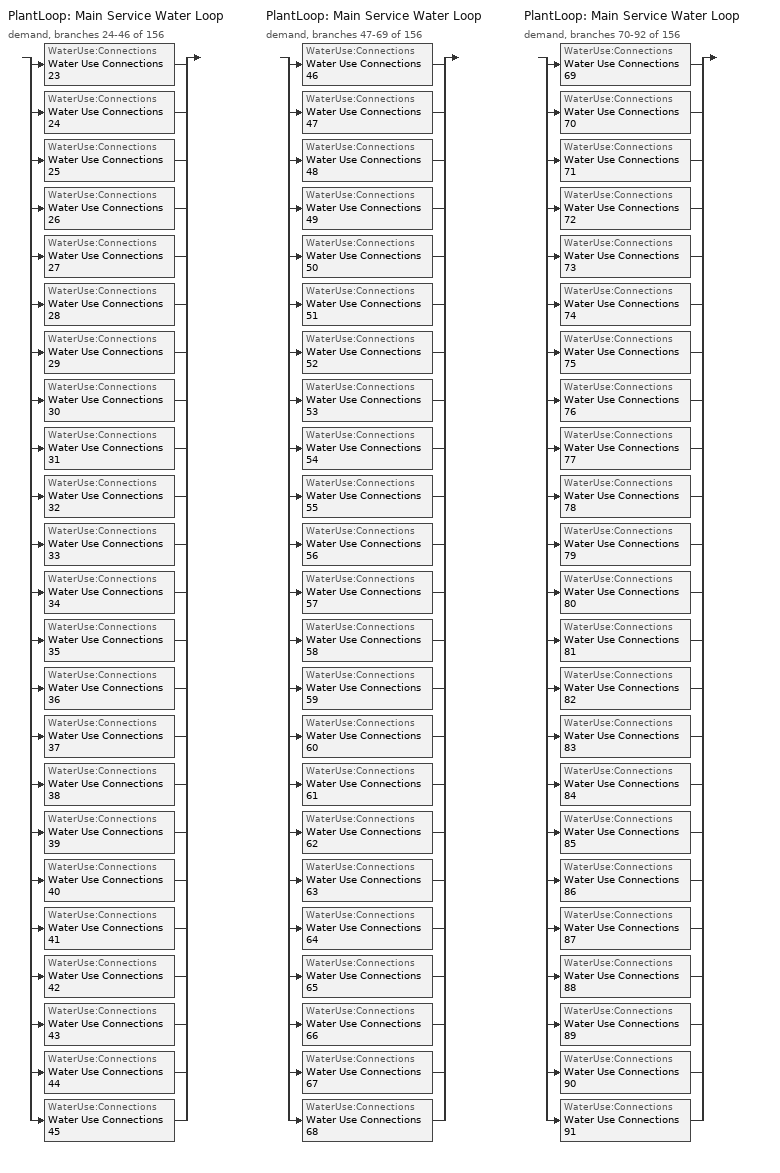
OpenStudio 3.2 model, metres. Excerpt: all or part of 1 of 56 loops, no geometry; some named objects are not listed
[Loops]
PlantLoop 'Main Service Water Loop'
 demand, branches 24-46 of 156: split
  | WaterUse:Connections 'Water Use Connections 23'
  | WaterUse:Connections 'Water Use Connections 24'
  | WaterUse:Connections 'Water Use Connections 25'
  | WaterUse:Connections 'Water Use Connections 26'
  | WaterUse:Connections 'Water Use Connections 27'
  | WaterUse:Connections 'Water Use Connections 28'
  | WaterUse:Connections 'Water Use Connections 29'
  | WaterUse:Connections 'Water Use Connections 30'
  | WaterUse:Connections 'Water Use Connections 31'
  | WaterUse:Connections 'Water Use Connections 32'
  | WaterUse:Connections 'Water Use Connections 33'
  | WaterUse:Connections 'Water Use Connections 34'
  | WaterUse:Connections 'Water Use Connections 35'
  | WaterUse:Connections 'Water Use Connections 36'
  | WaterUse:Connections 'Water Use Connections 37'
  | WaterUse:Connections 'Water Use Connections 38'
  | WaterUse:Connections 'Water Use Connections 39'
  | WaterUse:Connections 'Water Use Connections 40'
  | WaterUse:Connections 'Water Use Connections 41'
  | WaterUse:Connections 'Water Use Connections 42'
  | WaterUse:Connections 'Water Use Connections 43'
  | WaterUse:Connections 'Water Use Connections 44'
  | WaterUse:Connections 'Water Use Connections 45'
PlantLoop 'Main Service Water Loop'
 demand, branches 47-69 of 156: split
  | WaterUse:Connections 'Water Use Connections 46'
  | WaterUse:Connections 'Water Use Connections 47'
  | WaterUse:Connections 'Water Use Connections 48'
  | WaterUse:Connections 'Water Use Connections 49'
  | WaterUse:Connections 'Water Use Connections 50'
  | WaterUse:Connections 'Water Use Connections 51'
  | WaterUse:Connections 'Water Use Connections 52'
  | WaterUse:Connections 'Water Use Connections 53'
  | WaterUse:Connections 'Water Use Connections 54'
  | WaterUse:Connections 'Water Use Connections 55'
  | WaterUse:Connections 'Water Use Connections 56'
  | WaterUse:Connections 'Water Use Connections 57'
  | WaterUse:Connections 'Water Use Connections 58'
  | WaterUse:Connections 'Water Use Connections 59'
  | WaterUse:Connections 'Water Use Connections 60'
  | WaterUse:Connections 'Water Use Connections 61'
  | WaterUse:Connections 'Water Use Connections 62'
  | WaterUse:Connections 'Water Use Connections 63'
  | WaterUse:Connections 'Water Use Connections 64'
  | WaterUse:Connections 'Water Use Connections 65'
  | WaterUse:Connections 'Water Use Connections 66'
  | WaterUse:Connections 'Water Use Connections 67'
  | WaterUse:Connections 'Water Use Connections 68'
PlantLoop 'Main Service Water Loop'
 demand, branches 70-92 of 156: split
  | WaterUse:Connections 'Water Use Connections 69'
  | WaterUse:Connections 'Water Use Connections 70'
  | WaterUse:Connections 'Water Use Connections 71'
  | WaterUse:Connections 'Water Use Connections 72'
  | WaterUse:Connections 'Water Use Connections 73'
  | WaterUse:Connections 'Water Use Connections 74'
  | WaterUse:Connections 'Water Use Connections 75'
  | WaterUse:Connections 'Water Use Connections 76'
  | WaterUse:Connections 'Water Use Connections 77'
  | WaterUse:Connections 'Water Use Connections 78'
  | WaterUse:Connections 'Water Use Connections 79'
  | WaterUse:Connections 'Water Use Connections 80'
  | WaterUse:Connections 'Water Use Connections 81'
  | WaterUse:Connections 'Water Use Connections 82'
  | WaterUse:Connections 'Water Use Connections 83'
  | WaterUse:Connections 'Water Use Connections 84'
  | WaterUse:Connections 'Water Use Connections 85'
  | WaterUse:Connections 'Water Use Connections 86'
  | WaterUse:Connections 'Water Use Connections 87'
  | WaterUse:Connections 'Water Use Connections 88'
  | WaterUse:Connections 'Water Use Connections 89'
  | WaterUse:Connections 'Water Use Connections 90'
  | WaterUse:Connections 'Water Use Connections 91'
[WaterUse:Connections] Drain Water Heat Exchanger Type=None; Drain Water Heat Exchanger Destination=Plant
Name | Water Use Equipment Name 1
Water Use Connections 23 | Ic_patroom1_4_flr_2 Service Water Use 0.01gal/min
Water Use Connections 24 | Ic_patroom1_5_flr_2 Service Water Use 0.01gal/min
Water Use Connections 25 | Ic_patroom2_flr_2 Service Water Use 0.01gal/min
Water Use Connections 26 | Ic_patroom3_1_flr_2 Service Water Use 0.01gal/min
Water Use Connections 27 | Ic_patroom3_2_flr_2 Service Water Use 0.01gal/min
Water Use Connections 28 | Ic_patroom3_3_flr_2 Service Water Use 0.01gal/min
Water Use Connections 29 | Ic_patroom3_4_flr_2 Service Water Use 0.01gal/min
Water Use Connections 30 | Ic_patroom3_5_flr_2 Service Water Use 0.01gal/min
Water Use Connections 31 | Ic_patroom3_6_flr_2 Service Water Use 0.01gal/min
Water Use Connections 32 | Kitchen_flr_5 Service Water Use 0.47gal/min
Water Use Connections 33 | Lab_flr_3 Service Water Use 0.2gal/min
Water Use Connections 34 | Lab_flr_4 Service Water Use 0.2gal/min
Water Use Connections 35 | Lobby_records_flr_1 Service Water Use 0.56gal/min
Water Use Connections 36 | Nursestn_lobby_flr_3 Service Water Use 0.17gal/min
Water Use Connections 37 | Nursestn_lobby_flr_4 Service Water Use 0.17gal/min
Water Use Connections 38 | Nursestn_lobby_flr_5 Service Water Use 0.2gal/min
Water Use Connections 39 | Office1_1_flr_1 Service Water Use 0.01gal/min
Water Use Connections 40 | Office1_flr_5 Service Water Use 0.03gal/min
Water Use Connections 41 | Office2_1_flr_5 Service Water Use 0.03gal/min
Water Use Connections 42 | Office2_2_flr_5 Service Water Use 0.03gal/min
Water Use Connections 43 | Office2_3_flr_5 Service Water Use 0.03gal/min
Water Use Connections 44 | Office2_4_flr_5 Service Water Use 0.03gal/min
Water Use Connections 45 | Office2_5_flr_5 Service Water Use 0.03gal/min
Water Use Connections 46 | Office3_flr_5 Service Water Use 0.03gal/min
Water Use Connections 47 | Office4_1_flr_5 Service Water Use 0.01gal/min
Water Use Connections 48 | Office4_2_flr_5 Service Water Use 0.01gal/min
Water Use Connections 49 | Office4_3_flr_5 Service Water Use 0.01gal/min
Water Use Connections 50 | Office4_4_flr_5 Service Water Use 0.01gal/min
Water Use Connections 51 | Office4_5_flr_5 Service Water Use 0.01gal/min
Water Use Connections 52 | Office4_6_flr_5 Service Water Use 0.01gal/min
Water Use Connections 53 | Office_1_2_flr_1 Service Water Use 0.01gal/min
Water Use Connections 54 | Office_1_4_flr_1 Service Water Use 0.01gal/min
Water Use Connections 55 | Office_1_5_flr_1 Service Water Use 0.01gal/min
Water Use Connections 56 | Offiice_1_3_flr_1 Service Water Use 0.01gal/min
Water Use Connections 57 | Or1_flr_2 Service Water Use 0.07gal/min
Water Use Connections 58 | Or2_1_flr_2 Service Water Use 0.07gal/min
Water Use Connections 59 | Or2_2_flr_2 Service Water Use 0.07gal/min
Water Use Connections 60 | Or2_3_flr_2 Service Water Use 0.07gal/min
Water Use Connections 61 | Or2_4_flr_2 Service Water Use 0.07gal/min
Water Use Connections 62 | Or2_5_flr_2 Service Water Use 0.07gal/min
Water Use Connections 63 | Or3_flr_2 Service Water Use 0.07gal/min
Water Use Connections 64 | Or4_flr_2 Service Water Use 0.28gal/min
Water Use Connections 65 | Or_nursestn_lobby_flr_2 Service Water Use 0.19gal/min
Water Use Connections 66 | Patroom1_10_flr_3 Service Water Use 0.01gal/min
Water Use Connections 67 | Patroom1_10_flr_4 Service Water Use 0.01gal/min
Water Use Connections 68 | Patroom1_1_flr_3 Service Water Use 0.01gal/min
Water Use Connections 69 | Patroom1_1_flr_4 Service Water Use 0.01gal/min
Water Use Connections 70 | Patroom1_2_flr_3 Service Water Use 0.01gal/min
Water Use Connections 71 | Patroom1_2_flr_4 Service Water Use 0.01gal/min
Water Use Connections 72 | Patroom1_3_flr_3 Service Water Use 0.01gal/min
Water Use Connections 73 | Patroom1_3_flr_4 Service Water Use 0.01gal/min
Water Use Connections 74 | Patroom1_4_flr_3 Service Water Use 0.01gal/min
Water Use Connections 75 | Patroom1_4_flr_4 Service Water Use 0.01gal/min
Water Use Connections 76 | Patroom1_5_flr_3 Service Water Use 0.01gal/min
Water Use Connections 77 | Patroom1_5_flr_4 Service Water Use 0.01gal/min
Water Use Connections 78 | Patroom1_6_flr_3 Service Water Use 0.01gal/min
Water Use Connections 79 | Patroom1_6_flr_4 Service Water Use 0.01gal/min
Water Use Connections 80 | Patroom1_7_flr_3 Service Water Use 0.01gal/min
Water Use Connections 81 | Patroom1_7_flr_4 Service Water Use 0.01gal/min
Water Use Connections 82 | Patroom1_8_flr_3 Service Water Use 0.01gal/min
Water Use Connections 83 | Patroom1_8_flr_4 Service Water Use 0.01gal/min
Water Use Connections 84 | Patroom1_9_flr_3 Service Water Use 0.01gal/min
Water Use Connections 85 | Patroom1_9_flr_4 Service Water Use 0.01gal/min
Water Use Connections 86 | Patroom2_flr_3 Service Water Use 0.01gal/min
Water Use Connections 87 | Patroom2_flr_4 Service Water Use 0.01gal/min
Water Use Connections 88 | Patroom3_10_flr_3 Service Water Use 0.01gal/min
Water Use Connections 89 | Patroom3_10_flr_4 Service Water Use 0.01gal/min
Water Use Connections 90 | Patroom3_1_flr_3 Service Water Use 0.01gal/min
Water Use Connections 91 | Patroom3_1_flr_4 Service Water Use 0.01gal/min
[WaterUse:Equipment:Definition]
Name | Peak Flow Rate {m3/s} | Target Temperature Schedule | Sensible Fraction Schedule | Latent Fraction Schedule
Ic_patroom1_4_flr_2 Service Water Use Def 0.01gal/min | 4.99598e-07 | Schedule Ruleset 71 | Schedule Ruleset 69 | Schedule Ruleset 70
Ic_patroom1_5_flr_2 Service Water Use Def 0.01gal/min | 4.99598e-07 | Schedule Ruleset 74 | Schedule Ruleset 72 | Schedule Ruleset 73
Ic_patroom2_flr_2 Service Water Use Def 0.01gal/min | 6.6613e-07 | Schedule Ruleset 77 | Schedule Ruleset 75 | Schedule Ruleset 76
Ic_patroom3_1_flr_2 Service Water Use Def 0.01gal/min | 4.99598e-07 | Schedule Ruleset 80 | Schedule Ruleset 78 | Schedule Ruleset 79
Ic_patroom3_2_flr_2 Service Water Use Def 0.01gal/min | 4.98997e-07 | Schedule Ruleset 83 | Schedule Ruleset 81 | Schedule Ruleset 82
Ic_patroom3_3_flr_2 Service Water Use Def 0.01gal/min | 4.99598e-07 | Schedule Ruleset 86 | Schedule Ruleset 84 | Schedule Ruleset 85
Ic_patroom3_4_flr_2 Service Water Use Def 0.01gal/min | 4.99598e-07 | Schedule Ruleset 89 | Schedule Ruleset 87 | Schedule Ruleset 88
Ic_patroom3_5_flr_2 Service Water Use Def 0.01gal/min | 4.99598e-07 | Schedule Ruleset 92 | Schedule Ruleset 90 | Schedule Ruleset 91
Ic_patroom3_6_flr_2 Service Water Use Def 0.01gal/min | 4.99598e-07 | Schedule Ruleset 95 | Schedule Ruleset 93 | Schedule Ruleset 94
Kitchen_flr_5 Service Water Use Def 0.47gal/min | 2.96058e-05 | Schedule Ruleset 98 | Schedule Ruleset 96 | Schedule Ruleset 97
Lab_flr_3 Service Water Use Def 0.2gal/min | 1.26565e-05 | Schedule Ruleset 101 | Schedule Ruleset 99 | Schedule Ruleset 100
Lab_flr_4 Service Water Use Def 0.2gal/min | 1.26565e-05 | Schedule Ruleset 104 | Schedule Ruleset 102 | Schedule Ruleset 103
Lobby_records_flr_1 Service Water Use Def 0.56gal/min | 3.52488e-05 | Schedule Ruleset 107 | Schedule Ruleset 105 | Schedule Ruleset 106
Nursestn_lobby_flr_3 Service Water Use Def 0.17gal/min | 1.08246e-05 | Schedule Ruleset 110 | Schedule Ruleset 108 | Schedule Ruleset 109
Nursestn_lobby_flr_4 Service Water Use Def 0.17gal/min | 1.08246e-05 | Schedule Ruleset 113 | Schedule Ruleset 111 | Schedule Ruleset 112
Nursestn_lobby_flr_5 Service Water Use Def 0.2gal/min | 1.24344e-05 | Schedule Ruleset 116 | Schedule Ruleset 114 | Schedule Ruleset 115
Office1_1_flr_1 Service Water Use Def 0.01gal/min | 3.33065e-07 | Schedule Ruleset 119 | Schedule Ruleset 117 | Schedule Ruleset 118
Office1_flr_5 Service Water Use Def 0.03gal/min | 1.66576e-06 | Schedule Ruleset 122 | Schedule Ruleset 120 | Schedule Ruleset 121
Office2_1_flr_5 Service Water Use Def 0.03gal/min | 1.66489e-06 | Schedule Ruleset 125 | Schedule Ruleset 123 | Schedule Ruleset 124
Office2_2_flr_5 Service Water Use Def 0.03gal/min | 1.66489e-06 | Schedule Ruleset 128 | Schedule Ruleset 126 | Schedule Ruleset 127
Office2_3_flr_5 Service Water Use Def 0.03gal/min | 1.66489e-06 | Schedule Ruleset 131 | Schedule Ruleset 129 | Schedule Ruleset 130
Office2_4_flr_5 Service Water Use Def 0.03gal/min | 1.66489e-06 | Schedule Ruleset 134 | Schedule Ruleset 132 | Schedule Ruleset 133
Office2_5_flr_5 Service Water Use Def 0.03gal/min | 1.66664e-06 | Schedule Ruleset 137 | Schedule Ruleset 135 | Schedule Ruleset 136
Office3_flr_5 Service Water Use Def 0.03gal/min | 1.66533e-06 | Schedule Ruleset 140 | Schedule Ruleset 138 | Schedule Ruleset 139
Office4_1_flr_5 Service Water Use Def 0.01gal/min | 3.33065e-07 | Schedule Ruleset 143 | Schedule Ruleset 141 | Schedule Ruleset 142
Office4_2_flr_5 Service Water Use Def 0.01gal/min | 3.33065e-07 | Schedule Ruleset 146 | Schedule Ruleset 144 | Schedule Ruleset 145
Office4_3_flr_5 Service Water Use Def 0.01gal/min | 3.33065e-07 | Schedule Ruleset 149 | Schedule Ruleset 147 | Schedule Ruleset 148
Office4_4_flr_5 Service Water Use Def 0.01gal/min | 3.33065e-07 | Schedule Ruleset 152 | Schedule Ruleset 150 | Schedule Ruleset 151
Office4_5_flr_5 Service Water Use Def 0.01gal/min | 3.33065e-07 | Schedule Ruleset 155 | Schedule Ruleset 153 | Schedule Ruleset 154
Office4_6_flr_5 Service Water Use Def 0.01gal/min | 3.33065e-07 | Schedule Ruleset 158 | Schedule Ruleset 156 | Schedule Ruleset 157
Office_1_2_flr_1 Service Water Use Def 0.01gal/min | 3.33065e-07 | Schedule Ruleset 161 | Schedule Ruleset 159 | Schedule Ruleset 160
Office_1_4_flr_1 Service Water Use Def 0.01gal/min | 3.33065e-07 | Schedule Ruleset 164 | Schedule Ruleset 162 | Schedule Ruleset 163
Office_1_5_flr_1 Service Water Use Def 0.01gal/min | 3.33666e-07 | Schedule Ruleset 167 | Schedule Ruleset 165 | Schedule Ruleset 166
Offiice_1_3_flr_1 Service Water Use Def 0.01gal/min | 3.33065e-07 | Schedule Ruleset 170 | Schedule Ruleset 168 | Schedule Ruleset 169
Or1_flr_2 Service Water Use Def 0.07gal/min | 4.44087e-06 | Schedule Ruleset 173 | Schedule Ruleset 171 | Schedule Ruleset 172
Or2_1_flr_2 Service Water Use Def 0.07gal/min | 4.44087e-06 | Schedule Ruleset 176 | Schedule Ruleset 174 | Schedule Ruleset 175
Or2_2_flr_2 Service Water Use Def 0.07gal/min | 4.44087e-06 | Schedule Ruleset 179 | Schedule Ruleset 177 | Schedule Ruleset 178
Or2_3_flr_2 Service Water Use Def 0.07gal/min | 4.44087e-06 | Schedule Ruleset 182 | Schedule Ruleset 180 | Schedule Ruleset 181
Or2_4_flr_2 Service Water Use Def 0.07gal/min | 4.44087e-06 | Schedule Ruleset 185 | Schedule Ruleset 183 | Schedule Ruleset 184
Or2_5_flr_2 Service Water Use Def 0.07gal/min | 4.44087e-06 | Schedule Ruleset 188 | Schedule Ruleset 186 | Schedule Ruleset 187
Or3_flr_2 Service Water Use Def 0.07gal/min | 4.44087e-06 | Schedule Ruleset 191 | Schedule Ruleset 189 | Schedule Ruleset 190
Or4_flr_2 Service Water Use Def 0.28gal/min | 1.77635e-05 | Schedule Ruleset 194 | Schedule Ruleset 192 | Schedule Ruleset 193
Or_nursestn_lobby_flr_2 Service Water Use Def 0.19gal/min | 1.21014e-05 | Schedule Ruleset 197 | Schedule Ruleset 195 | Schedule Ruleset 196
Patroom1_10_flr_3 Service Water Use Def 0.01gal/min | 4.99598e-07 | Schedule Ruleset 200 | Schedule Ruleset 198 | Schedule Ruleset 199
Patroom1_10_flr_4 Service Water Use Def 0.01gal/min | 4.99598e-07 | Schedule Ruleset 203 | Schedule Ruleset 201 | Schedule Ruleset 202
Patroom1_1_flr_3 Service Water Use Def 0.01gal/min | 4.99598e-07 | Schedule Ruleset 206 | Schedule Ruleset 204 | Schedule Ruleset 205
Patroom1_1_flr_4 Service Water Use Def 0.01gal/min | 4.99598e-07 | Schedule Ruleset 209 | Schedule Ruleset 207 | Schedule Ruleset 208
Patroom1_2_flr_3 Service Water Use Def 0.01gal/min | 4.99598e-07 | Schedule Ruleset 212 | Schedule Ruleset 210 | Schedule Ruleset 211
Patroom1_2_flr_4 Service Water Use Def 0.01gal/min | 4.99598e-07 | Schedule Ruleset 215 | Schedule Ruleset 213 | Schedule Ruleset 214
Patroom1_3_flr_3 Service Water Use Def 0.01gal/min | 4.99598e-07 | Schedule Ruleset 218 | Schedule Ruleset 216 | Schedule Ruleset 217
Patroom1_3_flr_4 Service Water Use Def 0.01gal/min | 4.99598e-07 | Schedule Ruleset 221 | Schedule Ruleset 219 | Schedule Ruleset 220
Patroom1_4_flr_3 Service Water Use Def 0.01gal/min | 4.99598e-07 | Schedule Ruleset 224 | Schedule Ruleset 222 | Schedule Ruleset 223
Patroom1_4_flr_4 Service Water Use Def 0.01gal/min | 4.99598e-07 | Schedule Ruleset 227 | Schedule Ruleset 225 | Schedule Ruleset 226
Patroom1_5_flr_3 Service Water Use Def 0.01gal/min | 4.99598e-07 | Schedule Ruleset 230 | Schedule Ruleset 228 | Schedule Ruleset 229
Patroom1_5_flr_4 Service Water Use Def 0.01gal/min | 4.99598e-07 | Schedule Ruleset 233 | Schedule Ruleset 231 | Schedule Ruleset 232
Patroom1_6_flr_3 Service Water Use Def 0.01gal/min | 4.99598e-07 | Schedule Ruleset 236 | Schedule Ruleset 234 | Schedule Ruleset 235
Patroom1_6_flr_4 Service Water Use Def 0.01gal/min | 4.99598e-07 | Schedule Ruleset 239 | Schedule Ruleset 237 | Schedule Ruleset 238
Patroom1_7_flr_3 Service Water Use Def 0.01gal/min | 4.99598e-07 | Schedule Ruleset 242 | Schedule Ruleset 240 | Schedule Ruleset 241
Patroom1_7_flr_4 Service Water Use Def 0.01gal/min | 4.99598e-07 | Schedule Ruleset 245 | Schedule Ruleset 243 | Schedule Ruleset 244
Patroom1_8_flr_3 Service Water Use Def 0.01gal/min | 4.99598e-07 | Schedule Ruleset 248 | Schedule Ruleset 246 | Schedule Ruleset 247
Patroom1_8_flr_4 Service Water Use Def 0.01gal/min | 4.99598e-07 | Schedule Ruleset 251 | Schedule Ruleset 249 | Schedule Ruleset 250
Patroom1_9_flr_3 Service Water Use Def 0.01gal/min | 4.99598e-07 | Schedule Ruleset 254 | Schedule Ruleset 252 | Schedule Ruleset 253
Patroom1_9_flr_4 Service Water Use Def 0.01gal/min | 4.99598e-07 | Schedule Ruleset 257 | Schedule Ruleset 255 | Schedule Ruleset 256
Patroom2_flr_3 Service Water Use Def 0.01gal/min | 8.32663e-07 | Schedule Ruleset 260 | Schedule Ruleset 258 | Schedule Ruleset 259
Patroom2_flr_4 Service Water Use Def 0.01gal/min | 8.32663e-07 | Schedule Ruleset 263 | Schedule Ruleset 261 | Schedule Ruleset 262
Patroom3_10_flr_3 Service Water Use Def 0.01gal/min | 4.82551e-07 | Schedule Ruleset 266 | Schedule Ruleset 264 | Schedule Ruleset 265
Patroom3_10_flr_4 Service Water Use Def 0.01gal/min | 4.82551e-07 | Schedule Ruleset 269 | Schedule Ruleset 267 | Schedule Ruleset 268
Patroom3_1_flr_3 Service Water Use Def 0.01gal/min | 4.82988e-07 | Schedule Ruleset 272 | Schedule Ruleset 270 | Schedule Ruleset 271
Patroom3_1_flr_4 Service Water Use Def 0.01gal/min | 4.82988e-07 | Schedule Ruleset 275 | Schedule Ruleset 273 | Schedule Ruleset 274
[WaterUse:Equipment]
Name | Water Use Equipment Definition | Space | Flow Rate Fraction Schedule
Ic_patroom1_4_flr_2 Service Water Use 0.01gal/min | Ic_patroom1_4_flr_2 Service Water Use Def 0.01gal/min | IC_PatRoom1_4_Flr_2 | NECB-H-Service Water Heating
Ic_patroom1_5_flr_2 Service Water Use 0.01gal/min | Ic_patroom1_5_flr_2 Service Water Use Def 0.01gal/min | IC_PatRoom1_5_Flr_2 | NECB-H-Service Water Heating
Ic_patroom2_flr_2 Service Water Use 0.01gal/min | Ic_patroom2_flr_2 Service Water Use Def 0.01gal/min | IC_PatRoom2_Flr_2 | NECB-H-Service Water Heating
Ic_patroom3_1_flr_2 Service Water Use 0.01gal/min | Ic_patroom3_1_flr_2 Service Water Use Def 0.01gal/min | IC_PatRoom3_1_Flr_2 | NECB-H-Service Water Heating
Ic_patroom3_2_flr_2 Service Water Use 0.01gal/min | Ic_patroom3_2_flr_2 Service Water Use Def 0.01gal/min | IC_PatRoom3_2_Flr_2 | NECB-H-Service Water Heating
Ic_patroom3_3_flr_2 Service Water Use 0.01gal/min | Ic_patroom3_3_flr_2 Service Water Use Def 0.01gal/min | IC_PatRoom3_3_Flr_2 | NECB-H-Service Water Heating
Ic_patroom3_4_flr_2 Service Water Use 0.01gal/min | Ic_patroom3_4_flr_2 Service Water Use Def 0.01gal/min | IC_PatRoom3_4_Flr_2 | NECB-H-Service Water Heating
Ic_patroom3_5_flr_2 Service Water Use 0.01gal/min | Ic_patroom3_5_flr_2 Service Water Use Def 0.01gal/min | IC_PatRoom3_5_Flr_2 | NECB-H-Service Water Heating
Ic_patroom3_6_flr_2 Service Water Use 0.01gal/min | Ic_patroom3_6_flr_2 Service Water Use Def 0.01gal/min | IC_PatRoom3_6_Flr_2 | NECB-H-Service Water Heating
Kitchen_flr_5 Service Water Use 0.47gal/min | Kitchen_flr_5 Service Water Use Def 0.47gal/min | Kitchen_Flr_5 | NECB-B-Service Water Heating
Lab_flr_3 Service Water Use 0.2gal/min | Lab_flr_3 Service Water Use Def 0.2gal/min | Lab_Flr_3 | NECB-A-Service Water Heating
Lab_flr_4 Service Water Use 0.2gal/min | Lab_flr_4 Service Water Use Def 0.2gal/min | Lab_Flr_4 | NECB-A-Service Water Heating
Lobby_records_flr_1 Service Water Use 0.56gal/min | Lobby_records_flr_1 Service Water Use Def 0.56gal/min | Lobby_Records_Flr_1 | NECB-A-Service Water Heating
Nursestn_lobby_flr_3 Service Water Use 0.17gal/min | Nursestn_lobby_flr_3 Service Water Use Def 0.17gal/min | NurseStn_Lobby_Flr_3 | NECB-H-Service Water Heating
Nursestn_lobby_flr_4 Service Water Use 0.17gal/min | Nursestn_lobby_flr_4 Service Water Use Def 0.17gal/min | NurseStn_Lobby_Flr_4 | NECB-H-Service Water Heating
Nursestn_lobby_flr_5 Service Water Use 0.2gal/min | Nursestn_lobby_flr_5 Service Water Use Def 0.2gal/min | NurseStn_Lobby_Flr_5 | NECB-H-Service Water Heating
Office1_1_flr_1 Service Water Use 0.01gal/min | Office1_1_flr_1 Service Water Use Def 0.01gal/min | Office1_1_Flr_1 | NECB-A-Service Water Heating
Office1_flr_5 Service Water Use 0.03gal/min | Office1_flr_5 Service Water Use Def 0.03gal/min | Office1_Flr_5 | NECB-A-Service Water Heating
Office2_1_flr_5 Service Water Use 0.03gal/min | Office2_1_flr_5 Service Water Use Def 0.03gal/min | Office2_1_Flr_5 | NECB-A-Service Water Heating
Office2_2_flr_5 Service Water Use 0.03gal/min | Office2_2_flr_5 Service Water Use Def 0.03gal/min | Office2_2_Flr_5 | NECB-A-Service Water Heating
Office2_3_flr_5 Service Water Use 0.03gal/min | Office2_3_flr_5 Service Water Use Def 0.03gal/min | Office2_3_Flr_5 | NECB-A-Service Water Heating
Office2_4_flr_5 Service Water Use 0.03gal/min | Office2_4_flr_5 Service Water Use Def 0.03gal/min | Office2_4_Flr_5 | NECB-A-Service Water Heating
Office2_5_flr_5 Service Water Use 0.03gal/min | Office2_5_flr_5 Service Water Use Def 0.03gal/min | Office2_5_Flr_5 | NECB-A-Service Water Heating
Office3_flr_5 Service Water Use 0.03gal/min | Office3_flr_5 Service Water Use Def 0.03gal/min | Office3_Flr_5 | NECB-A-Service Water Heating
Office4_1_flr_5 Service Water Use 0.01gal/min | Office4_1_flr_5 Service Water Use Def 0.01gal/min | Office4_1_Flr_5 | NECB-A-Service Water Heating
Office4_2_flr_5 Service Water Use 0.01gal/min | Office4_2_flr_5 Service Water Use Def 0.01gal/min | Office4_2_Flr_5 | NECB-A-Service Water Heating
Office4_3_flr_5 Service Water Use 0.01gal/min | Office4_3_flr_5 Service Water Use Def 0.01gal/min | Office4_3_Flr_5 | NECB-A-Service Water Heating
Office4_4_flr_5 Service Water Use 0.01gal/min | Office4_4_flr_5 Service Water Use Def 0.01gal/min | Office4_4_Flr_5 | NECB-A-Service Water Heating
Office4_5_flr_5 Service Water Use 0.01gal/min | Office4_5_flr_5 Service Water Use Def 0.01gal/min | Office4_5_Flr_5 | NECB-A-Service Water Heating
Office4_6_flr_5 Service Water Use 0.01gal/min | Office4_6_flr_5 Service Water Use Def 0.01gal/min | Office4_6_Flr_5 | NECB-A-Service Water Heating
Office_1_2_flr_1 Service Water Use 0.01gal/min | Office_1_2_flr_1 Service Water Use Def 0.01gal/min | Office_1_2_Flr_1 | NECB-A-Service Water Heating
Office_1_4_flr_1 Service Water Use 0.01gal/min | Office_1_4_flr_1 Service Water Use Def 0.01gal/min | Office_1_4_Flr_1 | NECB-A-Service Water Heating
Office_1_5_flr_1 Service Water Use 0.01gal/min | Office_1_5_flr_1 Service Water Use Def 0.01gal/min | Office_1_5_Flr_1 | NECB-A-Service Water Heating
Offiice_1_3_flr_1 Service Water Use 0.01gal/min | Offiice_1_3_flr_1 Service Water Use Def 0.01gal/min | Offiice_1_3_Flr_1 | NECB-A-Service Water Heating
Or1_flr_2 Service Water Use 0.07gal/min | Or1_flr_2 Service Water Use Def 0.07gal/min | OR1_Flr_2 | NECB-H-Service Water Heating
Or2_1_flr_2 Service Water Use 0.07gal/min | Or2_1_flr_2 Service Water Use Def 0.07gal/min | OR2_1_Flr_2 | NECB-H-Service Water Heating
Or2_2_flr_2 Service Water Use 0.07gal/min | Or2_2_flr_2 Service Water Use Def 0.07gal/min | OR2_2_Flr_2 | NECB-H-Service Water Heating
Or2_3_flr_2 Service Water Use 0.07gal/min | Or2_3_flr_2 Service Water Use Def 0.07gal/min | OR2_3_Flr_2 | NECB-H-Service Water Heating
Or2_4_flr_2 Service Water Use 0.07gal/min | Or2_4_flr_2 Service Water Use Def 0.07gal/min | OR2_4_Flr_2 | NECB-H-Service Water Heating
Or2_5_flr_2 Service Water Use 0.07gal/min | Or2_5_flr_2 Service Water Use Def 0.07gal/min | OR2_5_Flr_2 | NECB-H-Service Water Heating
Or3_flr_2 Service Water Use 0.07gal/min | Or3_flr_2 Service Water Use Def 0.07gal/min | OR3_Flr_2 | NECB-H-Service Water Heating
Or4_flr_2 Service Water Use 0.28gal/min | Or4_flr_2 Service Water Use Def 0.28gal/min | OR4_Flr_2 | NECB-H-Service Water Heating
Or_nursestn_lobby_flr_2 Service Water Use 0.19gal/min | Or_nursestn_lobby_flr_2 Service Water Use Def 0.19gal/min | OR_NurseStn_Lobby_Flr_2 | NECB-H-Service Water Heating
Patroom1_10_flr_3 Service Water Use 0.01gal/min | Patroom1_10_flr_3 Service Water Use Def 0.01gal/min | PatRoom1_10_Flr_3 | NECB-H-Service Water Heating
Patroom1_10_flr_4 Service Water Use 0.01gal/min | Patroom1_10_flr_4 Service Water Use Def 0.01gal/min | PatRoom1_10_Flr_4 | NECB-H-Service Water Heating
Patroom1_1_flr_3 Service Water Use 0.01gal/min | Patroom1_1_flr_3 Service Water Use Def 0.01gal/min | PatRoom1_1_Flr_3 | NECB-H-Service Water Heating
Patroom1_1_flr_4 Service Water Use 0.01gal/min | Patroom1_1_flr_4 Service Water Use Def 0.01gal/min | PatRoom1_1_Flr_4 | NECB-H-Service Water Heating
Patroom1_2_flr_3 Service Water Use 0.01gal/min | Patroom1_2_flr_3 Service Water Use Def 0.01gal/min | PatRoom1_2_Flr_3 | NECB-H-Service Water Heating
Patroom1_2_flr_4 Service Water Use 0.01gal/min | Patroom1_2_flr_4 Service Water Use Def 0.01gal/min | PatRoom1_2_Flr_4 | NECB-H-Service Water Heating
Patroom1_3_flr_3 Service Water Use 0.01gal/min | Patroom1_3_flr_3 Service Water Use Def 0.01gal/min | PatRoom1_3_Flr_3 | NECB-H-Service Water Heating
Patroom1_3_flr_4 Service Water Use 0.01gal/min | Patroom1_3_flr_4 Service Water Use Def 0.01gal/min | PatRoom1_3_Flr_4 | NECB-H-Service Water Heating
Patroom1_4_flr_3 Service Water Use 0.01gal/min | Patroom1_4_flr_3 Service Water Use Def 0.01gal/min | PatRoom1_4_Flr_3 | NECB-H-Service Water Heating
Patroom1_4_flr_4 Service Water Use 0.01gal/min | Patroom1_4_flr_4 Service Water Use Def 0.01gal/min | PatRoom1_4_Flr_4 | NECB-H-Service Water Heating
Patroom1_5_flr_3 Service Water Use 0.01gal/min | Patroom1_5_flr_3 Service Water Use Def 0.01gal/min | PatRoom1_5_Flr_3 | NECB-H-Service Water Heating
Patroom1_5_flr_4 Service Water Use 0.01gal/min | Patroom1_5_flr_4 Service Water Use Def 0.01gal/min | PatRoom1_5_Flr_4 | NECB-H-Service Water Heating
Patroom1_6_flr_3 Service Water Use 0.01gal/min | Patroom1_6_flr_3 Service Water Use Def 0.01gal/min | PatRoom1_6_Flr_3 | NECB-H-Service Water Heating
Patroom1_6_flr_4 Service Water Use 0.01gal/min | Patroom1_6_flr_4 Service Water Use Def 0.01gal/min | PatRoom1_6_Flr_4 | NECB-H-Service Water Heating
Patroom1_7_flr_3 Service Water Use 0.01gal/min | Patroom1_7_flr_3 Service Water Use Def 0.01gal/min | PatRoom1_7_Flr_3 | NECB-H-Service Water Heating
Patroom1_7_flr_4 Service Water Use 0.01gal/min | Patroom1_7_flr_4 Service Water Use Def 0.01gal/min | PatRoom1_7_Flr_4 | NECB-H-Service Water Heating
Patroom1_8_flr_3 Service Water Use 0.01gal/min | Patroom1_8_flr_3 Service Water Use Def 0.01gal/min | PatRoom1_8_Flr_3 | NECB-H-Service Water Heating
Patroom1_8_flr_4 Service Water Use 0.01gal/min | Patroom1_8_flr_4 Service Water Use Def 0.01gal/min | PatRoom1_8_Flr_4 | NECB-H-Service Water Heating
Patroom1_9_flr_3 Service Water Use 0.01gal/min | Patroom1_9_flr_3 Service Water Use Def 0.01gal/min | PatRoom1_9_Flr_3 | NECB-H-Service Water Heating
Patroom1_9_flr_4 Service Water Use 0.01gal/min | Patroom1_9_flr_4 Service Water Use Def 0.01gal/min | PatRoom1_9_Flr_4 | NECB-H-Service Water Heating
Patroom2_flr_3 Service Water Use 0.01gal/min | Patroom2_flr_3 Service Water Use Def 0.01gal/min | PatRoom2_Flr_3 | NECB-H-Service Water Heating
Patroom2_flr_4 Service Water Use 0.01gal/min | Patroom2_flr_4 Service Water Use Def 0.01gal/min | PatRoom2_Flr_4 | NECB-H-Service Water Heating
Patroom3_10_flr_3 Service Water Use 0.01gal/min | Patroom3_10_flr_3 Service Water Use Def 0.01gal/min | PatRoom3_10_Flr_3 | NECB-H-Service Water Heating
Patroom3_10_flr_4 Service Water Use 0.01gal/min | Patroom3_10_flr_4 Service Water Use Def 0.01gal/min | PatRoom3_10_Flr_4 | NECB-H-Service Water Heating
Patroom3_1_flr_3 Service Water Use 0.01gal/min | Patroom3_1_flr_3 Service Water Use Def 0.01gal/min | PatRoom3_1_Flr_3 | NECB-H-Service Water Heating
Patroom3_1_flr_4 Service Water Use 0.01gal/min | Patroom3_1_flr_4 Service Water Use Def 0.01gal/min | PatRoom3_1_Flr_4 | NECB-H-Service Water Heating
[Schedule:Ruleset]
Name | Default Day Schedule
NECB-A-Service Water Heating | NECB-A-Service Water Heating Default
NECB-B-Service Water Heating | NECB-B-Service Water Heating Default
NECB-H-Service Water Heating | NECB-H-Service Water Heating Default
Schedule Ruleset 69 | Schedule Day 73
Schedule Ruleset 70 | Schedule Day 74
Schedule Ruleset 71 | Schedule Day 75
Schedule Ruleset 72 | Schedule Day 76
Schedule Ruleset 73 | Schedule Day 77
Schedule Ruleset 74 | Schedule Day 78
Schedule Ruleset 75 | Schedule Day 79
Schedule Ruleset 76 | Schedule Day 80
Schedule Ruleset 77 | Schedule Day 81
Schedule Ruleset 78 | Schedule Day 82
Schedule Ruleset 79 | Schedule Day 83
Schedule Ruleset 80 | Schedule Day 84
Schedule Ruleset 81 | Schedule Day 85
Schedule Ruleset 82 | Schedule Day 86
Schedule Ruleset 83 | Schedule Day 87
Schedule Ruleset 84 | Schedule Day 88
Schedule Ruleset 85 | Schedule Day 89
Schedule Ruleset 86 | Schedule Day 90
Schedule Ruleset 87 | Schedule Day 91
Schedule Ruleset 88 | Schedule Day 92
Schedule Ruleset 89 | Schedule Day 93
Schedule Ruleset 90 | Schedule Day 94
Schedule Ruleset 91 | Schedule Day 95
Schedule Ruleset 92 | Schedule Day 96
Schedule Ruleset 93 | Schedule Day 97
Schedule Ruleset 94 | Schedule Day 98
Schedule Ruleset 95 | Schedule Day 99
Schedule Ruleset 96 | Schedule Day 100
Schedule Ruleset 97 | Schedule Day 101
Schedule Ruleset 98 | Schedule Day 102
Schedule Ruleset 99 | Schedule Day 103
Schedule Ruleset 100 | Schedule Day 104
Schedule Ruleset 101 | Schedule Day 105
Schedule Ruleset 102 | Schedule Day 106
Schedule Ruleset 103 | Schedule Day 107
Schedule Ruleset 104 | Schedule Day 108
Schedule Ruleset 105 | Schedule Day 109
Schedule Ruleset 106 | Schedule Day 110
Schedule Ruleset 107 | Schedule Day 111
Schedule Ruleset 108 | Schedule Day 112
Schedule Ruleset 109 | Schedule Day 113
Schedule Ruleset 110 | Schedule Day 114
Schedule Ruleset 111 | Schedule Day 115
Schedule Ruleset 112 | Schedule Day 116
Schedule Ruleset 113 | Schedule Day 117
Schedule Ruleset 114 | Schedule Day 118
Schedule Ruleset 115 | Schedule Day 119
Schedule Ruleset 116 | Schedule Day 120
Schedule Ruleset 117 | Schedule Day 121
Schedule Ruleset 118 | Schedule Day 122
Schedule Ruleset 119 | Schedule Day 123
Schedule Ruleset 120 | Schedule Day 124
Schedule Ruleset 121 | Schedule Day 125
Schedule Ruleset 122 | Schedule Day 126
Schedule Ruleset 123 | Schedule Day 127
Schedule Ruleset 124 | Schedule Day 128
Schedule Ruleset 125 | Schedule Day 129
Schedule Ruleset 126 | Schedule Day 130
Schedule Ruleset 127 | Schedule Day 131
Schedule Ruleset 128 | Schedule Day 132
Schedule Ruleset 129 | Schedule Day 133
Schedule Ruleset 130 | Schedule Day 134
Schedule Ruleset 131 | Schedule Day 135
Schedule Ruleset 132 | Schedule Day 136
Schedule Ruleset 133 | Schedule Day 137
Schedule Ruleset 134 | Schedule Day 138
Schedule Ruleset 135 | Schedule Day 139
Schedule Ruleset 136 | Schedule Day 140
Schedule Ruleset 137 | Schedule Day 141
Schedule Ruleset 138 | Schedule Day 142
Schedule Ruleset 139 | Schedule Day 143
Schedule Ruleset 140 | Schedule Day 144
Schedule Ruleset 141 | Schedule Day 145
Schedule Ruleset 142 | Schedule Day 146
Schedule Ruleset 143 | Schedule Day 147
Schedule Ruleset 144 | Schedule Day 148
Schedule Ruleset 145 | Schedule Day 149
Schedule Ruleset 146 | Schedule Day 150
Schedule Ruleset 147 | Schedule Day 151
Schedule Ruleset 148 | Schedule Day 152
Schedule Ruleset 149 | Schedule Day 153
Schedule Ruleset 150 | Schedule Day 154
Schedule Ruleset 151 | Schedule Day 155
Schedule Ruleset 152 | Schedule Day 156
Schedule Ruleset 153 | Schedule Day 157
Schedule Ruleset 154 | Schedule Day 158
Schedule Ruleset 155 | Schedule Day 159
Schedule Ruleset 156 | Schedule Day 160
Schedule Ruleset 157 | Schedule Day 161
Schedule Ruleset 158 | Schedule Day 162
Schedule Ruleset 159 | Schedule Day 163
Schedule Ruleset 160 | Schedule Day 164
Schedule Ruleset 161 | Schedule Day 165
Schedule Ruleset 162 | Schedule Day 166
Schedule Ruleset 163 | Schedule Day 167
Schedule Ruleset 164 | Schedule Day 168
Schedule Ruleset 165 | Schedule Day 169
Schedule Ruleset 166 | Schedule Day 170
Schedule Ruleset 167 | Schedule Day 171
Schedule Ruleset 168 | Schedule Day 172
Schedule Ruleset 169 | Schedule Day 173
Schedule Ruleset 170 | Schedule Day 174
Schedule Ruleset 171 | Schedule Day 175
Schedule Ruleset 172 | Schedule Day 176
Schedule Ruleset 173 | Schedule Day 177
Schedule Ruleset 174 | Schedule Day 178
Schedule Ruleset 175 | Schedule Day 179
Schedule Ruleset 176 | Schedule Day 180
Schedule Ruleset 177 | Schedule Day 181
Schedule Ruleset 178 | Schedule Day 182
Schedule Ruleset 179 | Schedule Day 183
Schedule Ruleset 180 | Schedule Day 184
Schedule Ruleset 181 | Schedule Day 185
Schedule Ruleset 182 | Schedule Day 186
Schedule Ruleset 183 | Schedule Day 187
Schedule Ruleset 184 | Schedule Day 188
Schedule Ruleset 185 | Schedule Day 189
Schedule Ruleset 186 | Schedule Day 190
Schedule Ruleset 187 | Schedule Day 191
Schedule Ruleset 188 | Schedule Day 192
Schedule Ruleset 189 | Schedule Day 193
Schedule Ruleset 190 | Schedule Day 194
Schedule Ruleset 191 | Schedule Day 195
Schedule Ruleset 192 | Schedule Day 196
Schedule Ruleset 193 | Schedule Day 197
Schedule Ruleset 194 | Schedule Day 198
Schedule Ruleset 195 | Schedule Day 199
Schedule Ruleset 196 | Schedule Day 200
Schedule Ruleset 197 | Schedule Day 201
Schedule Ruleset 198 | Schedule Day 202
Schedule Ruleset 199 | Schedule Day 203
Schedule Ruleset 200 | Schedule Day 204
Schedule Ruleset 201 | Schedule Day 205
Schedule Ruleset 202 | Schedule Day 206
Schedule Ruleset 203 | Schedule Day 207
Schedule Ruleset 204 | Schedule Day 208
Schedule Ruleset 205 | Schedule Day 209
Schedule Ruleset 206 | Schedule Day 210
Schedule Ruleset 207 | Schedule Day 211
Schedule Ruleset 208 | Schedule Day 212
Schedule Ruleset 209 | Schedule Day 213
Schedule Ruleset 210 | Schedule Day 214
Schedule Ruleset 211 | Schedule Day 215
Schedule Ruleset 212 | Schedule Day 216
Schedule Ruleset 213 | Schedule Day 217
Schedule Ruleset 214 | Schedule Day 218
Schedule Ruleset 215 | Schedule Day 219
Schedule Ruleset 216 | Schedule Day 220
Schedule Ruleset 217 | Schedule Day 221
Schedule Ruleset 218 | Schedule Day 222
Schedule Ruleset 219 | Schedule Day 223
Schedule Ruleset 220 | Schedule Day 224
Schedule Ruleset 221 | Schedule Day 225
Schedule Ruleset 222 | Schedule Day 226
Schedule Ruleset 223 | Schedule Day 227
Schedule Ruleset 224 | Schedule Day 228
Schedule Ruleset 225 | Schedule Day 229
Schedule Ruleset 226 | Schedule Day 230
Schedule Ruleset 227 | Schedule Day 231
Schedule Ruleset 228 | Schedule Day 232
Schedule Ruleset 229 | Schedule Day 233
Schedule Ruleset 230 | Schedule Day 234
Schedule Ruleset 231 | Schedule Day 235
Schedule Ruleset 232 | Schedule Day 236
Schedule Ruleset 233 | Schedule Day 237
Schedule Ruleset 234 | Schedule Day 238
Schedule Ruleset 235 | Schedule Day 239
Schedule Ruleset 236 | Schedule Day 240
Schedule Ruleset 237 | Schedule Day 241
Schedule Ruleset 238 | Schedule Day 242
Schedule Ruleset 239 | Schedule Day 243
Schedule Ruleset 240 | Schedule Day 244
Schedule Ruleset 241 | Schedule Day 245
Schedule Ruleset 242 | Schedule Day 246
Schedule Ruleset 243 | Schedule Day 247
Schedule Ruleset 244 | Schedule Day 248
Schedule Ruleset 245 | Schedule Day 249
Schedule Ruleset 246 | Schedule Day 250
Schedule Ruleset 247 | Schedule Day 251
Schedule Ruleset 248 | Schedule Day 252
Schedule Ruleset 249 | Schedule Day 253
Schedule Ruleset 250 | Schedule Day 254
Schedule Ruleset 251 | Schedule Day 255
Schedule Ruleset 252 | Schedule Day 256
Schedule Ruleset 253 | Schedule Day 257
Schedule Ruleset 254 | Schedule Day 258
Schedule Ruleset 255 | Schedule Day 259
Schedule Ruleset 256 | Schedule Day 260
Schedule Ruleset 257 | Schedule Day 261
Schedule Ruleset 258 | Schedule Day 262
Schedule Ruleset 259 | Schedule Day 263
Schedule Ruleset 260 | Schedule Day 264
Schedule Ruleset 261 | Schedule Day 265
Schedule Ruleset 262 | Schedule Day 266
Schedule Ruleset 263 | Schedule Day 267
Schedule Ruleset 264 | Schedule Day 268
Schedule Ruleset 265 | Schedule Day 269
Schedule Ruleset 266 | Schedule Day 270
Schedule Ruleset 267 | Schedule Day 271
Schedule Ruleset 268 | Schedule Day 272
Schedule Ruleset 269 | Schedule Day 273
Schedule Ruleset 270 | Schedule Day 274
Schedule Ruleset 271 | Schedule Day 275
Schedule Ruleset 272 | Schedule Day 276
Schedule Ruleset 273 | Schedule Day 277
Schedule Ruleset 274 | Schedule Day 278
Schedule Ruleset 275 | Schedule Day 279
[Schedule:Day]
NECB-A-Service Water Heating Default; NECB-A-Service Water Heating Default|Wkdy Day: 7, 0, 0.05, 8, 0, 0.1, 10, 0, 0.5, 16, 0, 0.9, 17, 0, 0.7, 18, 0, 0.5, 19, 0, 0.3, 22, 0, 0.2, 24, 0, 0.05
NECB-A-Service Water Heating Sat Day; NECB-A-Service Water Heating Sun|Hol Day; Schedule Day 74; Schedule Day 77; Schedule Day 80; Schedule Day 83; Schedule Day 86; Schedule Day 89; Schedule Day 92; Schedule Day 95; Schedule Day 98; Schedule Day 101; Schedule Day 104; Schedule Day 107; Schedule Day 110; Schedule Day 113; Schedule Day 116; Schedule Day 119; Schedule Day 122; Schedule Day 125; Schedule Day 128; Schedule Day 131; Schedule Day 134; Schedule Day 137; Schedule Day 140; Schedule Day 143; Schedule Day 146; Schedule Day 149; Schedule Day 152; Schedule Day 155; Schedule Day 158; Schedule Day 161; Schedule Day 164; Schedule Day 167; Schedule Day 170; Schedule Day 173; Schedule Day 176; Schedule Day 179; Schedule Day 182; Schedule Day 185; Schedule Day 188; Schedule Day 191; Schedule Day 194; Schedule Day 197; Schedule Day 200; Schedule Day 203; Schedule Day 206; Schedule Day 209; Schedule Day 212; Schedule Day 215; Schedule Day 218; Schedule Day 221; Schedule Day 224; Schedule Day 227; Schedule Day 230; Schedule Day 233; Schedule Day 236; Schedule Day 239; Schedule Day 242; Schedule Day 245; Schedule Day 248; Schedule Day 251; Schedule Day 254; Schedule Day 257; Schedule Day 260; Schedule Day 263; Schedule Day 266; Schedule Day 269; Schedule Day 272; Schedule Day 275; Schedule Day 278: 24, 0, 0.05
NECB-B-Service Water Heating Default; NECB-B-Service Water Heating Default|Wkdy Day: 1, 0, 0.6, 2, 0, 0.5, 9, 0, 0.05, 11, 0, 0.7, 12, 0, 0.4, 13, 0, 0.5, 15, 0, 0.6, 16, 0, 0.4, 18, 0, 0.3, 19, 0, 0.4, 20, 0, 0.5, 22, 0, 0.8, 24, 0, 0.9
NECB-B-Service Water Heating Sat Day: 1, 0, 0.7, 2, 0, 0.6, 9, 0, 0.05, 11, 0, 0.7, 12, 0, 0.4, 13, 0, 0.5, 15, 0, 0.6, 16, 0, 0.4, 18, 0, 0.3, 19, 0, 0.4, 20, 0, 0.5, 22, 0, 0.8, 24, 0, 0.9
NECB-B-Service Water Heating Sun|Hol Day: 1, 0, 0.5, 2, 0, 0.6, 9, 0, 0.05, 11, 0, 0.7, 12, 0, 0.4, 13, 0, 0.5, 15, 0, 0.6, 16, 0, 0.4, 18, 0, 0.3, 19, 0, 0.4, 20, 0, 0.5, 22, 0, 0.8, 24, 0, 0.5
NECB-H-Service Water Heating Default; NECB-H-Service Water Heating Default|Wkdy Day; NECB-H-Service Water Heating Sat Day; NECB-H-Service Water Heating Sun|Hol Day: 24, 0, 0.9
Schedule Day 73; Schedule Day 76; Schedule Day 79; Schedule Day 82; Schedule Day 85; Schedule Day 88; Schedule Day 91; Schedule Day 94; Schedule Day 97; Schedule Day 100; Schedule Day 103; Schedule Day 106; Schedule Day 109; Schedule Day 112; Schedule Day 115; Schedule Day 118; Schedule Day 121; Schedule Day 124; Schedule Day 127; Schedule Day 130; Schedule Day 133; Schedule Day 136; Schedule Day 139; Schedule Day 142; Schedule Day 145; Schedule Day 148; Schedule Day 151; Schedule Day 154; Schedule Day 157; Schedule Day 160; Schedule Day 163; Schedule Day 166; Schedule Day 169; Schedule Day 172; Schedule Day 175; Schedule Day 178; Schedule Day 181; Schedule Day 184; Schedule Day 187; Schedule Day 190; Schedule Day 193; Schedule Day 196; Schedule Day 199; Schedule Day 202; Schedule Day 205; Schedule Day 208; Schedule Day 211; Schedule Day 214; Schedule Day 217; Schedule Day 220; Schedule Day 223; Schedule Day 226; Schedule Day 229; Schedule Day 232; Schedule Day 235; Schedule Day 238; Schedule Day 241; Schedule Day 244; Schedule Day 247; Schedule Day 250; Schedule Day 253; Schedule Day 256; Schedule Day 259; Schedule Day 262; Schedule Day 265; Schedule Day 268; Schedule Day 271; Schedule Day 274; Schedule Day 277: 24, 0, 0.2
Schedule Day 75; Schedule Day 78; Schedule Day 81; Schedule Day 84; Schedule Day 87; Schedule Day 90; Schedule Day 93; Schedule Day 96; Schedule Day 99; Schedule Day 102; Schedule Day 105; Schedule Day 108; Schedule Day 111; Schedule Day 114; Schedule Day 117; Schedule Day 120; Schedule Day 123; Schedule Day 126; Schedule Day 129; Schedule Day 132; Schedule Day 135; Schedule Day 138; Schedule Day 141; Schedule Day 144; Schedule Day 147; Schedule Day 150; Schedule Day 153; Schedule Day 156; Schedule Day 159; Schedule Day 162; Schedule Day 165; Schedule Day 168; Schedule Day 171; Schedule Day 174; Schedule Day 177; Schedule Day 180; Schedule Day 183; Schedule Day 186; Schedule Day 189; Schedule Day 192; Schedule Day 195; Schedule Day 198; Schedule Day 201; Schedule Day 204; Schedule Day 207; Schedule Day 210; Schedule Day 213; Schedule Day 216; Schedule Day 219; Schedule Day 222; Schedule Day 225; Schedule Day 228; Schedule Day 231; Schedule Day 234; Schedule Day 237; Schedule Day 240; Schedule Day 243; Schedule Day 246; Schedule Day 249; Schedule Day 252; Schedule Day 255; Schedule Day 258; Schedule Day 261; Schedule Day 264; Schedule Day 267; Schedule Day 270; Schedule Day 273; Schedule Day 276; Schedule Day 279: 24, 0, 60
[Schedule:Rule] Date Specification Type=DateRange; Start Month=1; Start Day=1; End Month=12; End Day=31
Name | Schedule Ruleset | Rule Order | Day Schedule | Apply Monday | Apply Tuesday | Apply Wednesday | Apply Thursday | Apply Friday | Apply Saturday | Apply Sunday
Schedule Rule 74 | NECB-A-Service Water Heating | 2 | NECB-A-Service Water Heating Default|Wkdy Day | Yes | Yes | Yes | Yes | Yes
Schedule Rule 75 | NECB-A-Service Water Heating | 1 | NECB-A-Service Water Heating Sat Day |  |  |  |  |  | Yes
Schedule Rule 76 | NECB-A-Service Water Heating | 0 | NECB-A-Service Water Heating Sun|Hol Day |  |  |  |  |  |  | Yes
Schedule Rule 77 | NECB-B-Service Water Heating | 2 | NECB-B-Service Water Heating Default|Wkdy Day | Yes | Yes | Yes | Yes | Yes
Schedule Rule 78 | NECB-B-Service Water Heating | 1 | NECB-B-Service Water Heating Sat Day |  |  |  |  |  | Yes
Schedule Rule 79 | NECB-B-Service Water Heating | 0 | NECB-B-Service Water Heating Sun|Hol Day |  |  |  |  |  |  | Yes
Schedule Rule 83 | NECB-H-Service Water Heating | 2 | NECB-H-Service Water Heating Default|Wkdy Day | Yes | Yes | Yes | Yes | Yes
Schedule Rule 84 | NECB-H-Service Water Heating | 1 | NECB-H-Service Water Heating Sat Day |  |  |  |  |  | Yes
Schedule Rule 85 | NECB-H-Service Water Heating | 0 | NECB-H-Service Water Heating Sun|Hol Day |  |  |  |  |  |  | Yes
